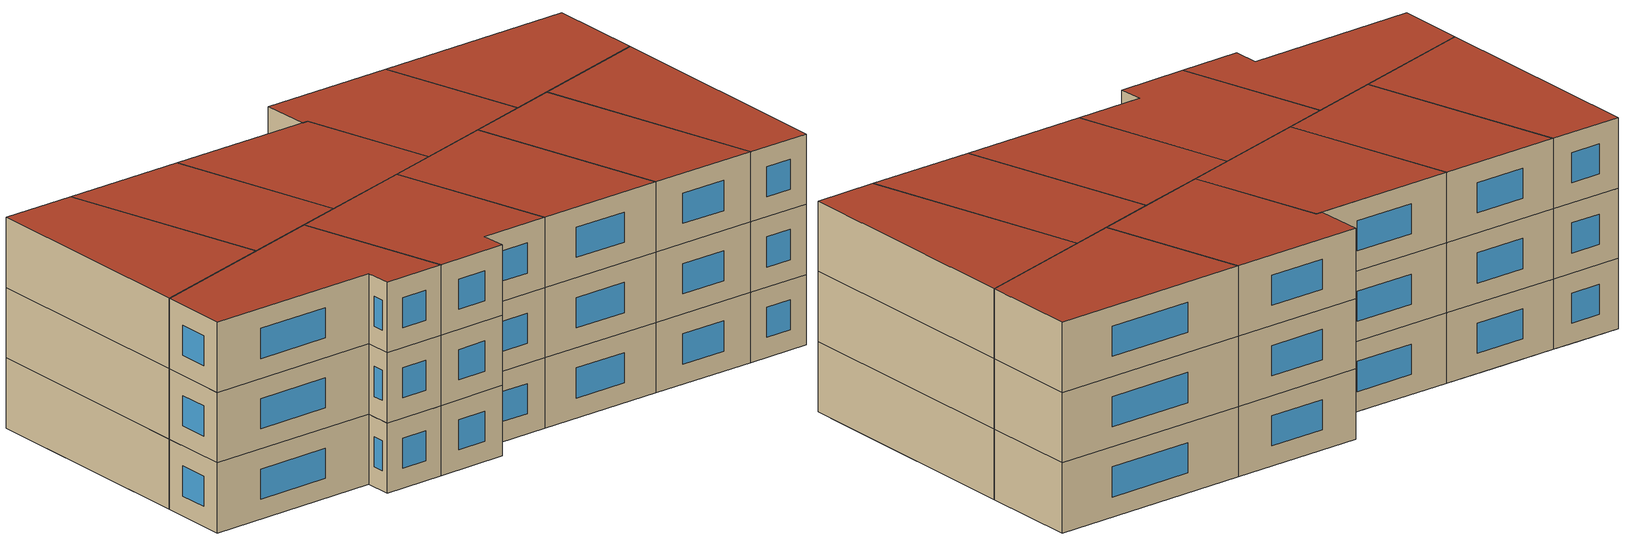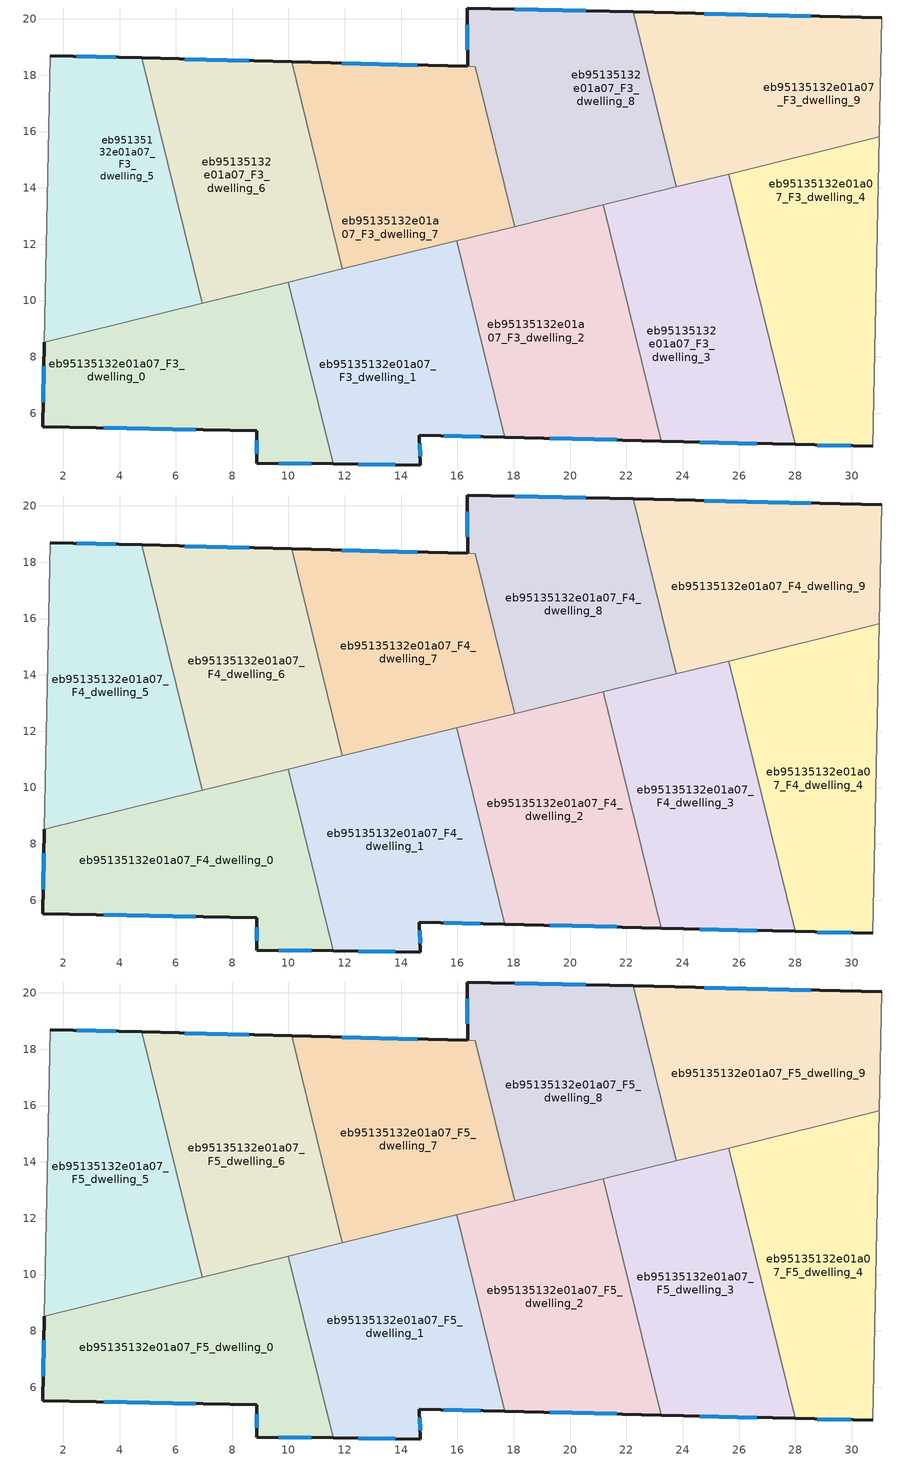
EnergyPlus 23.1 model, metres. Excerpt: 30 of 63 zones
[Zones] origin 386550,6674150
eb95135132e01a07_F3_dwelling_0
 floor to eb95135132e01a07_F2_dwelling_5 (EU_floor_Construction): 5.64,9.58 7.02,7.06 4.12,5.47 1.27,5.52 1.33,8.52 z9
 floor to eb95135132e01a07_F2_dwelling_0 (EU_floor_Construction): 10.42,8.93 11.59,4.2 8.88,4.23 8.87,5.37 4.12,5.47 z9
 floor to eb95135132e01a07_F2_dwelling_6 (EU_floor_Construction): 8.55,10.29 9.56,8.46 7.02,7.06 5.64,9.58 z9
 floor to eb95135132e01a07_F2_dwelling_7 (EU_floor_Construction): 10,10.65 10.42,8.93 9.56,8.46 8.55,10.29 z9
 wall outside (EU_wall_Construction): 1.33,8.52 1.27,5.52 8.87,5.37 8.88,4.23 11.59,4.2 z9:12
 wall to eb95135132e01a07_F3_dwelling_1 (EU_wall_Construction): 11.59,4.2 10,10.65 z9:12
 wall to eb95135132e01a07_F3_dwelling_5 (EU_wall_Construction): 6.94,9.9 1.33,8.52 z9:12
 wall to eb95135132e01a07_F3_dwelling_6 (EU_wall_Construction): 10,10.65 6.94,9.9 z9:12
 window (EU_Window_Construction): 1.32,7.66 1.29,6.38 / 9.65,4.22 10.81,4.2 / 8.87,5.04 8.88,4.55 / 3.44,5.48 6.7,5.41 z9.86:11.14
eb95135132e01a07_F3_dwelling_1
 floor to eb95135132e01a07_F2_dwelling_0 (EU_floor_Construction): 13.9,10.84 17.02,5.16 14.65,5.22 14.68,4.16 11.59,4.2 10.42,8.93 z9
 floor to eb95135132e01a07_F2_dwelling_1 (EU_floor_Construction): 16,12 17.68,5.15 17.02,5.16 13.9,10.84 z9
 floor to eb95135132e01a07_F2_dwelling_7 (EU_floor_Construction): 11.89,11.11 12.47,10.06 10.42,8.93 10,10.65 z9
 floor to eb95135132e01a07_F2_dwelling_8 (EU_floor_Construction): 15.97,12.12 16,12 12.47,10.06 11.89,11.11 z9
 wall outside (EU_wall_Construction): 11.59,4.2 14.68,4.16 14.65,5.22 17.68,5.15 z9:12
 wall to eb95135132e01a07_F3_dwelling_2 (EU_wall_Construction): 17.68,5.15 15.97,12.12 z9:12
 wall to eb95135132e01a07_F3_dwelling_7 (EU_wall_Construction): 15.97,12.12 11.92,11.12 z9:12
 wall to eb95135132e01a07_F3_dwelling_6 (EU_wall_Construction): 11.92,11.12 10,10.65 z9:12
 window (EU_Window_Construction): 15.52,5.2 16.82,5.17 / 14.67,4.46 14.66,4.92 / 12.47,4.18 13.8,4.17 z9.86:11.14
eb95135132e01a07_F3_dwelling_2
 floor to eb95135132e01a07_F2_dwelling_1 (EU_floor_Construction): 18.84,12.82 23.14,5.01 17.68,5.15 16,12 16.41,12.23 z9
 floor to eb95135132e01a07_F2_dwelling_9 (EU_floor_Construction): 16.41,12.23 16.14,12.08 16.1,12.15 z9
 floor to eb95135132e01a07_F2_dwelling_2 (EU_floor_Construction): 21.18,13.4 23.24,5.01 23.14,5.01 18.84,12.82 z9
 floor to eb95135132e01a07_F2_dwelling_8 (EU_floor_Construction): 16.1,12.15 16.14,12.08 16,12 15.97,12.12 z9
 wall outside (EU_wall_Construction): 17.68,5.15 23.24,5.01 z9:12
 wall to eb95135132e01a07_F3_dwelling_3 (EU_wall_Construction): 23.24,5.01 21.18,13.4 z9:12
 wall to eb95135132e01a07_F3_dwelling_8 (EU_wall_Construction): 21.18,13.4 18.03,12.62 z9:12
 wall to eb95135132e01a07_F3_dwelling_7 (EU_wall_Construction): 18.03,12.62 15.97,12.12 z9:12
 window (EU_Window_Construction): 19.27,5.11 21.65,5.05 z9.86:11.14
eb95135132e01a07_F3_dwelling_3
 floor adiabatic (EU_floor_Construction): 22.82,13.8 27.72,4.89 23.24,5.01 21.18,13.4 z9
 floor to eb95135132e01a07_F2_dwelling_3 (EU_floor_Construction): 25.63,14.49 27.99,4.89 27.72,4.89 22.82,13.8 z9
 wall outside (EU_wall_Construction): 23.24,5.01 27.99,4.89 z9:12
 wall to eb95135132e01a07_F3_dwelling_4 (EU_wall_Construction): 27.99,4.89 25.63,14.49 z9:12
 wall to eb95135132e01a07_F3_dwelling_9 (EU_wall_Construction): 25.63,14.49 23.77,14.04 z9:12
 wall to eb95135132e01a07_F3_dwelling_8 (EU_wall_Construction): 23.77,14.04 21.18,13.4 z9:12
 window (EU_Window_Construction): 24.6,4.97 26.63,4.92 z9.86:11.14
eb95135132e01a07_F3_dwelling_4
 floor to eb95135132e01a07_F2_dwelling_3 (EU_floor_Construction): 26.19,14.63 30.78,6.29 30.75,4.82 27.99,4.89 25.63,14.49 z9
 floor to eb95135132e01a07_F2_dwelling_4 (EU_floor_Construction): 30.98,15.81 30.78,6.29 26.19,14.63 z9
 wall outside (EU_wall_Construction): 27.99,4.89 30.75,4.82 z9:12
 wall adiabatic (EU_wall_Construction): 30.75,4.82 30.98,15.81 z9:12
 wall to eb95135132e01a07_F3_dwelling_9 (EU_wall_Construction): 30.98,15.81 25.63,14.49 z9:12
 window (EU_Window_Construction): 28.78,4.87 29.96,4.84 z9.86:11.14
eb95135132e01a07_F3_dwelling_5
 floor to eb95135132e01a07_F2_dwelling_6 (EU_floor_Construction): 3.96,18.64 5.46,15.92 6.94,9.9 5.64,9.58 1.51,17.08 1.54,18.7 z9
 floor to eb95135132e01a07_F2_dwelling_5 (EU_floor_Construction): 1.51,17.08 5.64,9.58 1.33,8.52 z9
 floor to eb95135132e01a07_F2_dwelling_7 (EU_floor_Construction): 4.79,18.62 5.46,15.92 3.96,18.64 z9
 wall outside (EU_wall_Construction): 4.79,18.62 1.54,18.7 z9:12
 wall to eb95135132e01a07_F3_dwelling_6 (EU_wall_Construction): 6.94,9.9 4.79,18.62 z9:12
 wall adiabatic (EU_wall_Construction): 1.54,18.7 1.33,8.52 z9:12
 window (EU_Window_Construction): 3.86,18.64 2.47,18.68 z9.86:11.14
eb95135132e01a07_F3_dwelling_6
 floor to eb95135132e01a07_F2_dwelling_7 (EU_floor_Construction): 7.81,18.54 11.89,11.11 8.55,10.29 5.46,15.92 4.79,18.62 z9
 floor to eb95135132e01a07_F2_dwelling_6 (EU_floor_Construction): 5.46,15.92 8.55,10.29 6.94,9.9 z9
 floor to eb95135132e01a07_F2_dwelling_8 (EU_floor_Construction): 10.11,18.48 11.92,11.12 11.89,11.11 7.81,18.54 z9
 wall outside (EU_wall_Construction): 10.11,18.48 4.79,18.62 z9:12
 wall to eb95135132e01a07_F3_dwelling_7 (EU_wall_Construction): 11.92,11.12 10.11,18.48 z9:12
 window (EU_Window_Construction): 8.59,18.52 6.31,18.58 z9.86:11.14
eb95135132e01a07_F3_dwelling_7
 floor to eb95135132e01a07_F2_dwelling_8 (EU_floor_Construction): 12.65,18.41 16.1,12.15 11.92,11.12 10.11,18.48 z9
 floor to eb95135132e01a07_F2_dwelling_9 (EU_floor_Construction): 16.63,18.31 17.92,13.06 16.41,12.23 16.1,12.15 12.65,18.41 z9
 floor adiabatic (EU_floor_Construction): 17.92,13.06 18.03,12.62 16.1,12.15 16.41,12.23 z9
 wall outside (EU_wall_Construction): 16.35,18.32 10.11,18.48 z9:12
 wall to eb95135132e01a07_F3_dwelling_8 (EU_wall_Construction): 16.63,18.31 16.36,18.32 / 18.03,12.62 16.63,18.3 z9:12
 window (EU_Window_Construction): 14.57,18.36 11.89,18.43 z9.86:11.14
eb95135132e01a07_F3_dwelling_8
 floor to eb95135132e01a07_F2_dwelling_9 (EU_floor_Construction): 17.88,20.35 20.97,14.73 17.92,13.06 16.63,18.31 16.36,18.32 16.35,20.39 z9
 floor to eb95135132e01a07_F2_dwelling_1 (EU_floor_Construction): 18.53,13.39 18.84,12.82 18.03,12.62 17.92,13.06 z9
 floor to eb95135132e01a07_F2_dwelling_10 (EU_floor_Construction): 22.24,20.25 23.29,16.01 20.97,14.73 17.88,20.35 z9
 floor to eb95135132e01a07_F2_dwelling_2 (EU_floor_Construction): 22,15.3 22.82,13.8 18.84,12.82 18.53,13.39 z9
 floor to eb95135132e01a07_F2_dwelling_3 (EU_floor_Construction): 23.29,16.01 23.77,14.04 22.82,13.8 22,15.3 z9
 wall outside (EU_wall_Construction): 22.24,20.25 16.35,20.39 16.36,18.32 z9:12
 wall to eb95135132e01a07_F3_dwelling_9 (EU_wall_Construction): 23.77,14.04 22.24,20.25 z9:12
 window (EU_Window_Construction): 16.35,19.8 16.36,18.91 / 20.56,20.29 18.03,20.35 z9.86:11.14
eb95135132e01a07_F3_dwelling_9
 floor to eb95135132e01a07_F2_dwelling_10 (EU_floor_Construction): 30.64,20.05 23.29,16.01 22.24,20.25 z9
 floor adiabatic (EU_floor_Construction): 24.94,16.92 26.19,14.63 23.77,14.04 23.29,16.01 z9
 floor to eb95135132e01a07_F2_dwelling_4 (EU_floor_Construction): 31.07,20.04 30.98,15.81 26.19,14.63 24.94,16.92 30.64,20.05 z9
 wall outside (EU_wall_Construction): 31.07,20.04 22.24,20.25 z9:12
 wall adiabatic (EU_wall_Construction): 30.98,15.81 31.07,20.04 z9:12
 window (EU_Window_Construction): 28.55,20.1 24.77,20.19 z9.86:11.14
eb95135132e01a07_F4_dwelling_0
 floor to eb95135132e01a07_F3_dwelling_0 (EU_floor_Construction): 10,10.65 11.59,4.2 8.88,4.23 8.87,5.37 1.27,5.52 1.33,8.52 z12
 wall outside (EU_wall_Construction): 1.33,8.52 1.27,5.52 8.87,5.37 8.88,4.23 11.59,4.2 z12:15
 wall to eb95135132e01a07_F4_dwelling_1 (EU_wall_Construction): 11.59,4.2 10,10.65 z12:15
 wall to eb95135132e01a07_F4_dwelling_5 (EU_wall_Construction): 6.94,9.9 1.33,8.52 z12:15
 wall to eb95135132e01a07_F4_dwelling_6 (EU_wall_Construction): 10,10.65 6.94,9.9 z12:15
 window (EU_Window_Construction): 1.32,7.66 1.29,6.38 / 9.65,4.22 10.81,4.2 / 8.87,5.04 8.88,4.55 / 3.44,5.48 6.7,5.41 z12.86:14.14
eb95135132e01a07_F4_dwelling_1
 floor to eb95135132e01a07_F3_dwelling_1 (EU_floor_Construction): 15.97,12.12 17.68,5.15 14.65,5.22 14.68,4.16 11.59,4.2 10,10.65 z12
 wall outside (EU_wall_Construction): 11.59,4.2 14.68,4.16 14.65,5.22 17.68,5.15 z12:15
 wall to eb95135132e01a07_F4_dwelling_2 (EU_wall_Construction): 17.68,5.15 15.97,12.12 z12:15
 wall to eb95135132e01a07_F4_dwelling_7 (EU_wall_Construction): 15.97,12.12 11.92,11.12 z12:15
 wall to eb95135132e01a07_F4_dwelling_6 (EU_wall_Construction): 11.92,11.12 10,10.65 z12:15
 window (EU_Window_Construction): 15.52,5.2 16.82,5.17 / 14.67,4.46 14.66,4.92 / 12.47,4.18 13.8,4.17 z12.86:14.14
eb95135132e01a07_F4_dwelling_2
 floor to eb95135132e01a07_F3_dwelling_2 (EU_floor_Construction): 21.18,13.4 23.24,5.01 17.68,5.15 15.97,12.12 z12
 wall outside (EU_wall_Construction): 17.68,5.15 23.24,5.01 z12:15
 wall to eb95135132e01a07_F4_dwelling_3 (EU_wall_Construction): 23.24,5.01 21.18,13.4 z12:15
 wall to eb95135132e01a07_F4_dwelling_8 (EU_wall_Construction): 21.18,13.4 18.03,12.62 z12:15
 wall to eb95135132e01a07_F4_dwelling_7 (EU_wall_Construction): 18.03,12.62 15.97,12.12 z12:15
 window (EU_Window_Construction): 19.27,5.11 21.65,5.05 z12.86:14.14
eb95135132e01a07_F4_dwelling_3
 floor to eb95135132e01a07_F3_dwelling_3 (EU_floor_Construction): 25.63,14.49 27.99,4.89 23.24,5.01 21.18,13.4 z12
 wall outside (EU_wall_Construction): 23.24,5.01 27.99,4.89 z12:15
 wall to eb95135132e01a07_F4_dwelling_4 (EU_wall_Construction): 27.99,4.89 25.63,14.49 z12:15
 wall to eb95135132e01a07_F4_dwelling_9 (EU_wall_Construction): 25.63,14.49 23.77,14.04 z12:15
 wall to eb95135132e01a07_F4_dwelling_8 (EU_wall_Construction): 23.77,14.04 21.18,13.4 z12:15
 window (EU_Window_Construction): 24.6,4.97 26.63,4.92 z12.86:14.14
eb95135132e01a07_F4_dwelling_4
 floor to eb95135132e01a07_F3_dwelling_4 (EU_floor_Construction): 30.98,15.81 30.75,4.82 27.99,4.89 25.63,14.49 z12
 wall outside (EU_wall_Construction): 27.99,4.89 30.75,4.82 z12:15
 wall adiabatic (EU_wall_Construction): 30.75,4.82 30.98,15.81 z12:15
 wall to eb95135132e01a07_F4_dwelling_9 (EU_wall_Construction): 30.98,15.81 25.63,14.49 z12:15
 window (EU_Window_Construction): 28.78,4.87 29.96,4.84 z12.86:14.14
eb95135132e01a07_F4_dwelling_5
 floor to eb95135132e01a07_F3_dwelling_5 (EU_floor_Construction): 4.79,18.62 6.94,9.9 1.33,8.52 1.54,18.7 z12
 wall outside (EU_wall_Construction): 4.79,18.62 1.54,18.7 z12:15
 wall to eb95135132e01a07_F4_dwelling_6 (EU_wall_Construction): 6.94,9.9 4.79,18.62 z12:15
 wall adiabatic (EU_wall_Construction): 1.54,18.7 1.33,8.52 z12:15
 window (EU_Window_Construction): 3.86,18.64 2.47,18.68 z12.86:14.14
eb95135132e01a07_F4_dwelling_6
 floor to eb95135132e01a07_F3_dwelling_6 (EU_floor_Construction): 10.11,18.48 11.92,11.12 6.94,9.9 4.79,18.62 z12
 wall outside (EU_wall_Construction): 10.11,18.48 4.79,18.62 z12:15
 wall to eb95135132e01a07_F4_dwelling_7 (EU_wall_Construction): 11.92,11.12 10.11,18.48 z12:15
 window (EU_Window_Construction): 8.59,18.52 6.31,18.58 z12.86:14.14
eb95135132e01a07_F4_dwelling_7
 floor to eb95135132e01a07_F3_dwelling_7 (EU_floor_Construction): 16.63,18.31 18.03,12.62 11.92,11.12 10.11,18.48 z12
 wall outside (EU_wall_Construction): 16.35,18.32 10.11,18.48 z12:15
 wall to eb95135132e01a07_F4_dwelling_8 (EU_wall_Construction): 16.63,18.31 16.36,18.32 / 18.03,12.62 16.63,18.3 z12:15
 window (EU_Window_Construction): 14.57,18.36 11.89,18.43 z12.86:14.14
eb95135132e01a07_F4_dwelling_8
 floor to eb95135132e01a07_F3_dwelling_8 (EU_floor_Construction): 22.24,20.25 23.77,14.04 18.03,12.62 16.63,18.31 16.36,18.32 16.35,20.39 z12
 wall outside (EU_wall_Construction): 22.24,20.25 16.35,20.39 16.36,18.32 z12:15
 wall to eb95135132e01a07_F4_dwelling_9 (EU_wall_Construction): 23.77,14.04 22.24,20.25 z12:15
 window (EU_Window_Construction): 16.35,19.8 16.36,18.91 / 20.56,20.29 18.03,20.35 z12.86:14.14
eb95135132e01a07_F4_dwelling_9
 floor to eb95135132e01a07_F3_dwelling_9 (EU_floor_Construction): 31.07,20.04 30.98,15.81 23.77,14.04 22.24,20.25 z12
 wall outside (EU_wall_Construction): 31.07,20.04 22.24,20.25 z12:15
 wall adiabatic (EU_wall_Construction): 30.98,15.81 31.07,20.04 z12:15
 window (EU_Window_Construction): 28.55,20.1 24.77,20.19 z12.86:14.14
eb95135132e01a07_F5_dwelling_0
 floor to eb95135132e01a07_F4_dwelling_0 (EU_floor_Construction): 10,10.65 11.59,4.2 8.88,4.23 8.87,5.37 1.27,5.52 1.33,8.52 z15
 wall outside (EU_wall_Construction): 1.33,8.52 1.27,5.52 8.87,5.37 8.88,4.23 11.59,4.2 z15:18
 wall to eb95135132e01a07_F5_dwelling_1 (EU_wall_Construction): 11.59,4.2 10,10.65 z15:18
 wall to eb95135132e01a07_F5_dwelling_5 (EU_wall_Construction): 6.94,9.9 1.33,8.52 z15:18
 wall to eb95135132e01a07_F5_dwelling_6 (EU_wall_Construction): 10,10.65 6.94,9.9 z15:18
 window (EU_Window_Construction): 1.32,7.66 1.29,6.38 / 9.65,4.22 10.81,4.2 / 8.87,5.04 8.88,4.55 / 3.44,5.48 6.7,5.41 z15.86:17.14
 roof outside (EU_roof_Construction): 11.59,4.2 10,10.65 1.33,8.52 1.27,5.52 8.87,5.37 8.88,4.23 z18
eb95135132e01a07_F5_dwelling_1
 floor to eb95135132e01a07_F4_dwelling_1 (EU_floor_Construction): 15.97,12.12 17.68,5.15 14.65,5.22 14.68,4.16 11.59,4.2 10,10.65 z15
 wall outside (EU_wall_Construction): 11.59,4.2 14.68,4.16 14.65,5.22 17.68,5.15 z15:18
 wall to eb95135132e01a07_F5_dwelling_2 (EU_wall_Construction): 17.68,5.15 15.97,12.12 z15:18
 wall to eb95135132e01a07_F5_dwelling_7 (EU_wall_Construction): 15.97,12.12 11.92,11.12 z15:18
 wall to eb95135132e01a07_F5_dwelling_6 (EU_wall_Construction): 11.92,11.12 10,10.65 z15:18
 window (EU_Window_Construction): 15.52,5.2 16.82,5.17 / 14.67,4.46 14.66,4.92 / 12.47,4.18 13.8,4.17 z15.86:17.14
 roof outside (EU_roof_Construction): 17.68,5.15 15.97,12.12 10,10.65 11.59,4.2 14.68,4.16 14.65,5.22 z18
eb95135132e01a07_F5_dwelling_2
 floor to eb95135132e01a07_F4_dwelling_2 (EU_floor_Construction): 21.18,13.4 23.24,5.01 17.68,5.15 15.97,12.12 z15
 wall outside (EU_wall_Construction): 17.68,5.15 23.24,5.01 z15:18
 wall to eb95135132e01a07_F5_dwelling_3 (EU_wall_Construction): 23.24,5.01 21.18,13.4 z15:18
 wall to eb95135132e01a07_F5_dwelling_8 (EU_wall_Construction): 21.18,13.4 18.03,12.62 z15:18
 wall to eb95135132e01a07_F5_dwelling_7 (EU_wall_Construction): 18.03,12.62 15.97,12.12 z15:18
 window (EU_Window_Construction): 19.27,5.11 21.65,5.05 z15.86:17.14
 roof outside (EU_roof_Construction): 23.24,5.01 21.18,13.4 15.97,12.12 17.68,5.15 z18
eb95135132e01a07_F5_dwelling_3
 floor to eb95135132e01a07_F4_dwelling_3 (EU_floor_Construction): 25.63,14.49 27.99,4.89 23.24,5.01 21.18,13.4 z15
 wall outside (EU_wall_Construction): 23.24,5.01 27.99,4.89 z15:18
 wall to eb95135132e01a07_F5_dwelling_4 (EU_wall_Construction): 27.99,4.89 25.63,14.49 z15:18
 wall to eb95135132e01a07_F5_dwelling_9 (EU_wall_Construction): 25.63,14.49 23.77,14.04 z15:18
 wall to eb95135132e01a07_F5_dwelling_8 (EU_wall_Construction): 23.77,14.04 21.18,13.4 z15:18
 window (EU_Window_Construction): 24.6,4.97 26.63,4.92 z15.86:17.14
 roof outside (EU_roof_Construction): 27.99,4.89 25.63,14.49 21.18,13.4 23.24,5.01 z18
eb95135132e01a07_F5_dwelling_4
 floor to eb95135132e01a07_F4_dwelling_4 (EU_floor_Construction): 30.98,15.81 30.75,4.82 27.99,4.89 25.63,14.49 z15
 wall outside (EU_wall_Construction): 27.99,4.89 30.75,4.82 z15:18
 wall adiabatic (EU_wall_Construction): 30.75,4.82 30.98,15.81 z15:18
 wall to eb95135132e01a07_F5_dwelling_9 (EU_wall_Construction): 30.98,15.81 25.63,14.49 z15:18
 window (EU_Window_Construction): 28.78,4.87 29.96,4.84 z15.86:17.14
 roof outside (EU_roof_Construction): 30.75,4.82 30.98,15.81 25.63,14.49 27.99,4.89 z18
eb95135132e01a07_F5_dwelling_5
 floor to eb95135132e01a07_F4_dwelling_5 (EU_floor_Construction): 4.79,18.62 6.94,9.9 1.33,8.52 1.54,18.7 z15
 wall outside (EU_wall_Construction): 4.79,18.62 1.54,18.7 z15:18
 wall to eb95135132e01a07_F5_dwelling_6 (EU_wall_Construction): 6.94,9.9 4.79,18.62 z15:18
 wall adiabatic (EU_wall_Construction): 1.54,18.7 1.33,8.52 z15:18
 window (EU_Window_Construction): 3.86,18.64 2.47,18.68 z15.86:17.14
 roof outside (EU_roof_Construction): 6.94,9.9 4.79,18.62 1.54,18.7 1.33,8.52 z18
eb95135132e01a07_F5_dwelling_6
 floor to eb95135132e01a07_F4_dwelling_6 (EU_floor_Construction): 10.11,18.48 11.92,11.12 6.94,9.9 4.79,18.62 z15
 wall outside (EU_wall_Construction): 10.11,18.48 4.79,18.62 z15:18
 wall to eb95135132e01a07_F5_dwelling_7 (EU_wall_Construction): 11.92,11.12 10.11,18.48 z15:18
 window (EU_Window_Construction): 8.59,18.52 6.31,18.58 z15.86:17.14
 roof outside (EU_roof_Construction): 11.92,11.12 10.11,18.48 4.79,18.62 6.94,9.9 z18
eb95135132e01a07_F5_dwelling_7
 floor to eb95135132e01a07_F4_dwelling_7 (EU_floor_Construction): 16.63,18.31 18.03,12.62 11.92,11.12 10.11,18.48 z15
 wall outside (EU_wall_Construction): 16.35,18.32 10.11,18.48 z15:18
 wall to eb95135132e01a07_F5_dwelling_8 (EU_wall_Construction): 16.63,18.31 16.36,18.32 / 18.03,12.62 16.63,18.3 z15:18
 window (EU_Window_Construction): 14.57,18.36 11.89,18.43 z15.86:17.14
 roof outside (EU_roof_Construction): 18.03,12.62 16.63,18.31 10.11,18.48 11.92,11.12 z18
eb95135132e01a07_F5_dwelling_8
 floor to eb95135132e01a07_F4_dwelling_8 (EU_floor_Construction): 22.24,20.25 23.77,14.04 18.03,12.62 16.63,18.31 16.36,18.32 16.35,20.39 z15
 wall outside (EU_wall_Construction): 22.24,20.25 16.35,20.39 16.36,18.32 z15:18
 wall to eb95135132e01a07_F5_dwelling_9 (EU_wall_Construction): 23.77,14.04 22.24,20.25 z15:18
 window (EU_Window_Construction): 16.35,19.8 16.36,18.91 / 20.56,20.29 18.03,20.35 z15.86:17.14
 roof outside (EU_roof_Construction): 23.77,14.04 22.24,20.25 16.35,20.39 16.36,18.32 16.63,18.31 18.03,12.62 z18
eb95135132e01a07_F5_dwelling_9
 floor to eb95135132e01a07_F4_dwelling_9 (EU_floor_Construction): 31.07,20.04 30.98,15.81 23.77,14.04 22.24,20.25 z15
 wall outside (EU_wall_Construction): 31.07,20.04 22.24,20.25 z15:18
 wall adiabatic (EU_wall_Construction): 30.98,15.81 31.07,20.04 z15:18
 window (EU_Window_Construction): 28.55,20.1 24.77,20.19 z15.86:17.14
 roof outside (EU_roof_Construction): 30.98,15.81 31.07,20.04 22.24,20.25 23.77,14.04 z18
[Building]
EU S2 Campaign: North Axis=0; Terrain=City; Solar Distribution=FullExterior
[Site:Location]
Helsinki-Vantaa.AP: Latitude=60.317; Longitude=24.963; Time Zone=2; Elevation=54.6
[SizingPeriod:WeatherFileDays]
AnnualSizingPeriod: Begin Month=1; Begin Day of Month=1; End Month=12; End Day of Month=31; Day of Week for Start Day=Monday; Use Weather File Daylight Saving Period=No; Use Weather File Rain and Snow Indicators=No
[MATERIAL]
EU_InternalMass_Material: Roughness=MediumRough; Thickness=0.1; Conductivity=1; Density=1800; Specific Heat=900; Thermal Absorptance=0.9; Solar Absorptance=0.7; Visible Absorptance=0.7
[MATERIAL:NOMASS] Roughness=MediumRough; Thermal Absorptance=0.9; Solar Absorptance=0.7; Visible Absorptance=0.7
Name | Thermal Resistance
EU_wall_NoMass | 1.10183
EU_roof_NoMass; EU_floor_NoMass | 1.70606
[WINDOWMATERIAL:SIMPLEGLAZINGSYSTEM]
EU_Window_SimpleGlazing: UFactor=3.11035; Solar Heat Gain Coefficient=0.8; Visible Transmittance=0.8
[CONSTRUCTION]
EU_wall_Construction: EU_wall_NoMass
EU_roof_Construction: EU_roof_NoMass
EU_floor_Construction: EU_floor_NoMass
EU_Window_Construction: EU_Window_SimpleGlazing
EU_InternalMass_Construction: EU_InternalMass_Material
[ZONE] Type=1; Multiplier=1; Ceiling Height=autocalculate; Floor Area=autocalculate; Part of Total Floor Area=Yes
Name | Volume
eb95135132e01a07_F3_dwelling_0; eb95135132e01a07_F4_dwelling_0; eb95135132e01a07_F5_dwelling_0; eb95135132e01a07_F3_dwelling_6; eb95135132e01a07_F4_dwelling_6; eb95135132e01a07_F5_dwelling_6 | 127.332
eb95135132e01a07_F3_dwelling_1; eb95135132e01a07_F4_dwelling_1; eb95135132e01a07_F5_dwelling_1 | 127.355
eb95135132e01a07_F3_dwelling_2; eb95135132e01a07_F4_dwelling_2; eb95135132e01a07_F5_dwelling_2 | 127.307
eb95135132e01a07_F3_dwelling_3; eb95135132e01a07_F4_dwelling_3; eb95135132e01a07_F5_dwelling_3 | 127.336
eb95135132e01a07_F3_dwelling_4; eb95135132e01a07_F4_dwelling_4; eb95135132e01a07_F5_dwelling_4 | 127.367
eb95135132e01a07_F3_dwelling_5; eb95135132e01a07_F4_dwelling_5; eb95135132e01a07_F5_dwelling_5 | 127.339
eb95135132e01a07_F3_dwelling_7; eb95135132e01a07_F4_dwelling_7; eb95135132e01a07_F5_dwelling_7 | 126.875
eb95135132e01a07_F3_dwelling_8; eb95135132e01a07_F4_dwelling_8; eb95135132e01a07_F5_dwelling_8 | 127.813
eb95135132e01a07_F3_dwelling_9; eb95135132e01a07_F4_dwelling_9; eb95135132e01a07_F5_dwelling_9 | 127.315
[INTERNALMASS] Construction=EU_InternalMass_Construction
Name | Zone or ZoneList | Surface Area
eb95135132e01a07_F3_dwelling_0_EU_InternalMass | eb95135132e01a07_F3_dwelling_0 | 42.4442
eb95135132e01a07_F3_dwelling_1_EU_InternalMass | eb95135132e01a07_F3_dwelling_1 | 42.4517
eb95135132e01a07_F3_dwelling_2_EU_InternalMass | eb95135132e01a07_F3_dwelling_2 | 42.4353
eb95135132e01a07_F3_dwelling_3_EU_InternalMass | eb95135132e01a07_F3_dwelling_3 | 42.4469
eb95135132e01a07_F3_dwelling_4_EU_InternalMass | eb95135132e01a07_F3_dwelling_4 | 42.4552
eb95135132e01a07_F3_dwelling_5_EU_InternalMass | eb95135132e01a07_F3_dwelling_5 | 42.4463
eb95135132e01a07_F3_dwelling_6_EU_InternalMass | eb95135132e01a07_F3_dwelling_6 | 42.4444
eb95135132e01a07_F3_dwelling_7_EU_InternalMass | eb95135132e01a07_F3_dwelling_7 | 42.2906
eb95135132e01a07_F3_dwelling_8_EU_InternalMass | eb95135132e01a07_F3_dwelling_8 | 42.6044
eb95135132e01a07_F3_dwelling_9_EU_InternalMass | eb95135132e01a07_F3_dwelling_9 | 42.4383
eb95135132e01a07_F4_dwelling_0_EU_InternalMass | eb95135132e01a07_F4_dwelling_0 | 42.4442
eb95135132e01a07_F4_dwelling_1_EU_InternalMass | eb95135132e01a07_F4_dwelling_1 | 42.4517
eb95135132e01a07_F4_dwelling_2_EU_InternalMass | eb95135132e01a07_F4_dwelling_2 | 42.4353
eb95135132e01a07_F4_dwelling_3_EU_InternalMass | eb95135132e01a07_F4_dwelling_3 | 42.4469
eb95135132e01a07_F4_dwelling_4_EU_InternalMass | eb95135132e01a07_F4_dwelling_4 | 42.4552
eb95135132e01a07_F4_dwelling_5_EU_InternalMass | eb95135132e01a07_F4_dwelling_5 | 42.4463
eb95135132e01a07_F4_dwelling_6_EU_InternalMass | eb95135132e01a07_F4_dwelling_6 | 42.4444
eb95135132e01a07_F4_dwelling_7_EU_InternalMass | eb95135132e01a07_F4_dwelling_7 | 42.2906
eb95135132e01a07_F4_dwelling_8_EU_InternalMass | eb95135132e01a07_F4_dwelling_8 | 42.6044
eb95135132e01a07_F4_dwelling_9_EU_InternalMass | eb95135132e01a07_F4_dwelling_9 | 42.4383
eb95135132e01a07_F5_dwelling_0_EU_InternalMass | eb95135132e01a07_F5_dwelling_0 | 42.4442
eb95135132e01a07_F5_dwelling_1_EU_InternalMass | eb95135132e01a07_F5_dwelling_1 | 42.4517
eb95135132e01a07_F5_dwelling_2_EU_InternalMass | eb95135132e01a07_F5_dwelling_2 | 42.4353
eb95135132e01a07_F5_dwelling_3_EU_InternalMass | eb95135132e01a07_F5_dwelling_3 | 42.4469
eb95135132e01a07_F5_dwelling_4_EU_InternalMass | eb95135132e01a07_F5_dwelling_4 | 42.4552
eb95135132e01a07_F5_dwelling_5_EU_InternalMass | eb95135132e01a07_F5_dwelling_5 | 42.4463
eb95135132e01a07_F5_dwelling_6_EU_InternalMass | eb95135132e01a07_F5_dwelling_6 | 42.4444
eb95135132e01a07_F5_dwelling_7_EU_InternalMass | eb95135132e01a07_F5_dwelling_7 | 42.2906
eb95135132e01a07_F5_dwelling_8_EU_InternalMass | eb95135132e01a07_F5_dwelling_8 | 42.6044
eb95135132e01a07_F5_dwelling_9_EU_InternalMass | eb95135132e01a07_F5_dwelling_9 | 42.4383
[OTHEREQUIPMENT] Fuel Type=Electricity; Design Level Calculation Method=Watts/Area; Power per Zone Floor Area=1; Fraction Latent=0; Fraction Radiant=0; Fraction Lost=0; Carbon Dioxide Generation Rate=0; EndUse Subcategory=EU_Step8_InternalGains
Name | Zone or ZoneList or Space or SpaceList | Schedule
EU_Step8_InternalGain_eb95135132e01a07_F3_dwelling_0_f000 | eb95135132e01a07_F3_dwelling_0 | EU_Step8_GainSchedule_eb95135132e01a07_F3_dwelling_0_f000
EU_Step8_InternalGain_eb95135132e01a07_F3_dwelling_1_f000 | eb95135132e01a07_F3_dwelling_1 | EU_Step8_GainSchedule_eb95135132e01a07_F3_dwelling_1_f000
EU_Step8_InternalGain_eb95135132e01a07_F3_dwelling_2_f000 | eb95135132e01a07_F3_dwelling_2 | EU_Step8_GainSchedule_eb95135132e01a07_F3_dwelling_2_f000
EU_Step8_InternalGain_eb95135132e01a07_F3_dwelling_3_f000 | eb95135132e01a07_F3_dwelling_3 | EU_Step8_GainSchedule_eb95135132e01a07_F3_dwelling_3_f000
EU_Step8_InternalGain_eb95135132e01a07_F3_dwelling_4_f000 | eb95135132e01a07_F3_dwelling_4 | EU_Step8_GainSchedule_eb95135132e01a07_F3_dwelling_4_f000
EU_Step8_InternalGain_eb95135132e01a07_F3_dwelling_5_f000 | eb95135132e01a07_F3_dwelling_5 | EU_Step8_GainSchedule_eb95135132e01a07_F3_dwelling_5_f000
EU_Step8_InternalGain_eb95135132e01a07_F3_dwelling_6_f000 | eb95135132e01a07_F3_dwelling_6 | EU_Step8_GainSchedule_eb95135132e01a07_F3_dwelling_6_f000
EU_Step8_InternalGain_eb95135132e01a07_F3_dwelling_7_f000 | eb95135132e01a07_F3_dwelling_7 | EU_Step8_GainSchedule_eb95135132e01a07_F3_dwelling_7_f000
EU_Step8_InternalGain_eb95135132e01a07_F3_dwelling_8_f000 | eb95135132e01a07_F3_dwelling_8 | EU_Step8_GainSchedule_eb95135132e01a07_F3_dwelling_8_f000
EU_Step8_InternalGain_eb95135132e01a07_F3_dwelling_9_f000 | eb95135132e01a07_F3_dwelling_9 | EU_Step8_GainSchedule_eb95135132e01a07_F3_dwelling_9_f000
EU_Step8_InternalGain_eb95135132e01a07_F4_dwelling_0_f000 | eb95135132e01a07_F4_dwelling_0 | EU_Step8_GainSchedule_eb95135132e01a07_F4_dwelling_0_f000
EU_Step8_InternalGain_eb95135132e01a07_F4_dwelling_1_f000 | eb95135132e01a07_F4_dwelling_1 | EU_Step8_GainSchedule_eb95135132e01a07_F4_dwelling_1_f000
EU_Step8_InternalGain_eb95135132e01a07_F4_dwelling_2_f000 | eb95135132e01a07_F4_dwelling_2 | EU_Step8_GainSchedule_eb95135132e01a07_F4_dwelling_2_f000
EU_Step8_InternalGain_eb95135132e01a07_F4_dwelling_3_f000 | eb95135132e01a07_F4_dwelling_3 | EU_Step8_GainSchedule_eb95135132e01a07_F4_dwelling_3_f000
EU_Step8_InternalGain_eb95135132e01a07_F4_dwelling_4_f000 | eb95135132e01a07_F4_dwelling_4 | EU_Step8_GainSchedule_eb95135132e01a07_F4_dwelling_4_f000
EU_Step8_InternalGain_eb95135132e01a07_F4_dwelling_5_f000 | eb95135132e01a07_F4_dwelling_5 | EU_Step8_GainSchedule_eb95135132e01a07_F4_dwelling_5_f000
EU_Step8_InternalGain_eb95135132e01a07_F4_dwelling_6_f000 | eb95135132e01a07_F4_dwelling_6 | EU_Step8_GainSchedule_eb95135132e01a07_F4_dwelling_6_f000
EU_Step8_InternalGain_eb95135132e01a07_F4_dwelling_7_f000 | eb95135132e01a07_F4_dwelling_7 | EU_Step8_GainSchedule_eb95135132e01a07_F4_dwelling_7_f000
EU_Step8_InternalGain_eb95135132e01a07_F4_dwelling_8_f000 | eb95135132e01a07_F4_dwelling_8 | EU_Step8_GainSchedule_eb95135132e01a07_F4_dwelling_8_f000
EU_Step8_InternalGain_eb95135132e01a07_F4_dwelling_9_f000 | eb95135132e01a07_F4_dwelling_9 | EU_Step8_GainSchedule_eb95135132e01a07_F4_dwelling_9_f000
EU_Step8_InternalGain_eb95135132e01a07_F5_dwelling_0_f000 | eb95135132e01a07_F5_dwelling_0 | EU_Step8_GainSchedule_eb95135132e01a07_F5_dwelling_0_f000
EU_Step8_InternalGain_eb95135132e01a07_F5_dwelling_1_f000 | eb95135132e01a07_F5_dwelling_1 | EU_Step8_GainSchedule_eb95135132e01a07_F5_dwelling_1_f000
EU_Step8_InternalGain_eb95135132e01a07_F5_dwelling_2_f000 | eb95135132e01a07_F5_dwelling_2 | EU_Step8_GainSchedule_eb95135132e01a07_F5_dwelling_2_f000
EU_Step8_InternalGain_eb95135132e01a07_F5_dwelling_3_f000 | eb95135132e01a07_F5_dwelling_3 | EU_Step8_GainSchedule_eb95135132e01a07_F5_dwelling_3_f000
EU_Step8_InternalGain_eb95135132e01a07_F5_dwelling_4_f000 | eb95135132e01a07_F5_dwelling_4 | EU_Step8_GainSchedule_eb95135132e01a07_F5_dwelling_4_f000
EU_Step8_InternalGain_eb95135132e01a07_F5_dwelling_5_f000 | eb95135132e01a07_F5_dwelling_5 | EU_Step8_GainSchedule_eb95135132e01a07_F5_dwelling_5_f000
EU_Step8_InternalGain_eb95135132e01a07_F5_dwelling_6_f000 | eb95135132e01a07_F5_dwelling_6 | EU_Step8_GainSchedule_eb95135132e01a07_F5_dwelling_6_f000
EU_Step8_InternalGain_eb95135132e01a07_F5_dwelling_7_f000 | eb95135132e01a07_F5_dwelling_7 | EU_Step8_GainSchedule_eb95135132e01a07_F5_dwelling_7_f000
EU_Step8_InternalGain_eb95135132e01a07_F5_dwelling_8_f000 | eb95135132e01a07_F5_dwelling_8 | EU_Step8_GainSchedule_eb95135132e01a07_F5_dwelling_8_f000
EU_Step8_InternalGain_eb95135132e01a07_F5_dwelling_9_f000 | eb95135132e01a07_F5_dwelling_9 | EU_Step8_GainSchedule_eb95135132e01a07_F5_dwelling_9_f000
[ZONEVENTILATION:DESIGNFLOWRATE] Schedule=EU_AlwaysOn; Design Flow Rate Calculation Method=AirChanges/Hour; Air Changes per Hour=0.756316; Ventilation Type=Natural; Fan Pressure Rise=0; Fan Total Efficiency=1; Constant Term Coefficient=1; Temperature Term Coefficient=0; Velocity Term Coefficient=0; Velocity Squared Term Coefficient=0; Minimum Indoor Temperature=-100; Maximum Indoor Temperature=100; Delta Temperature=-100; Minimum Outdoor Temperature=-100; Maximum Outdoor Temperature=100; Maximum Wind Speed=40
Name | Zone or ZoneList or Space or SpaceList
EU_ConstantAir_eb95135132e01a07_F3_dwelling_0 | eb95135132e01a07_F3_dwelling_0
EU_ConstantAir_eb95135132e01a07_F3_dwelling_1 | eb95135132e01a07_F3_dwelling_1
EU_ConstantAir_eb95135132e01a07_F3_dwelling_2 | eb95135132e01a07_F3_dwelling_2
EU_ConstantAir_eb95135132e01a07_F3_dwelling_3 | eb95135132e01a07_F3_dwelling_3
EU_ConstantAir_eb95135132e01a07_F3_dwelling_4 | eb95135132e01a07_F3_dwelling_4
EU_ConstantAir_eb95135132e01a07_F3_dwelling_5 | eb95135132e01a07_F3_dwelling_5
EU_ConstantAir_eb95135132e01a07_F3_dwelling_6 | eb95135132e01a07_F3_dwelling_6
EU_ConstantAir_eb95135132e01a07_F3_dwelling_7 | eb95135132e01a07_F3_dwelling_7
EU_ConstantAir_eb95135132e01a07_F3_dwelling_8 | eb95135132e01a07_F3_dwelling_8
EU_ConstantAir_eb95135132e01a07_F3_dwelling_9 | eb95135132e01a07_F3_dwelling_9
EU_ConstantAir_eb95135132e01a07_F4_dwelling_0 | eb95135132e01a07_F4_dwelling_0
EU_ConstantAir_eb95135132e01a07_F4_dwelling_1 | eb95135132e01a07_F4_dwelling_1
EU_ConstantAir_eb95135132e01a07_F4_dwelling_2 | eb95135132e01a07_F4_dwelling_2
EU_ConstantAir_eb95135132e01a07_F4_dwelling_3 | eb95135132e01a07_F4_dwelling_3
EU_ConstantAir_eb95135132e01a07_F4_dwelling_4 | eb95135132e01a07_F4_dwelling_4
EU_ConstantAir_eb95135132e01a07_F4_dwelling_5 | eb95135132e01a07_F4_dwelling_5
EU_ConstantAir_eb95135132e01a07_F4_dwelling_6 | eb95135132e01a07_F4_dwelling_6
EU_ConstantAir_eb95135132e01a07_F4_dwelling_7 | eb95135132e01a07_F4_dwelling_7
EU_ConstantAir_eb95135132e01a07_F4_dwelling_8 | eb95135132e01a07_F4_dwelling_8
EU_ConstantAir_eb95135132e01a07_F4_dwelling_9 | eb95135132e01a07_F4_dwelling_9
EU_ConstantAir_eb95135132e01a07_F5_dwelling_0 | eb95135132e01a07_F5_dwelling_0
EU_ConstantAir_eb95135132e01a07_F5_dwelling_1 | eb95135132e01a07_F5_dwelling_1
EU_ConstantAir_eb95135132e01a07_F5_dwelling_2 | eb95135132e01a07_F5_dwelling_2
EU_ConstantAir_eb95135132e01a07_F5_dwelling_3 | eb95135132e01a07_F5_dwelling_3
EU_ConstantAir_eb95135132e01a07_F5_dwelling_4 | eb95135132e01a07_F5_dwelling_4
EU_ConstantAir_eb95135132e01a07_F5_dwelling_5 | eb95135132e01a07_F5_dwelling_5
EU_ConstantAir_eb95135132e01a07_F5_dwelling_6 | eb95135132e01a07_F5_dwelling_6
EU_ConstantAir_eb95135132e01a07_F5_dwelling_7 | eb95135132e01a07_F5_dwelling_7
EU_ConstantAir_eb95135132e01a07_F5_dwelling_8 | eb95135132e01a07_F5_dwelling_8
EU_ConstantAir_eb95135132e01a07_F5_dwelling_9 | eb95135132e01a07_F5_dwelling_9
[HVACTEMPLATE:THERMOSTAT] Constant Heating Setpoint=20; Constant Cooling Setpoint=50
EU_HeatOnly_eb95135132e01a07_F0_dwelling_0; EU_HeatOnly_eb95135132e01a07_F0_dwelling_1; EU_HeatOnly_eb95135132e01a07_F0_dwelling_2; EU_HeatOnly_eb95135132e01a07_F0_dwelling_3; EU_HeatOnly_eb95135132e01a07_F0_dwelling_4; EU_HeatOnly_eb95135132e01a07_F0_dwelling_5; EU_HeatOnly_eb95135132e01a07_F0_dwelling_6; EU_HeatOnly_eb95135132e01a07_F0_dwelling_7; EU_HeatOnly_eb95135132e01a07_F0_dwelling_8; EU_HeatOnly_eb95135132e01a07_F0_dwelling_9; EU_HeatOnly_eb95135132e01a07_F0_dwelling_10; EU_HeatOnly_eb95135132e01a07_F1_dwelling_0; EU_HeatOnly_eb95135132e01a07_F1_dwelling_1; EU_HeatOnly_eb95135132e01a07_F1_dwelling_2; EU_HeatOnly_eb95135132e01a07_F1_dwelling_3; EU_HeatOnly_eb95135132e01a07_F1_dwelling_4; EU_HeatOnly_eb95135132e01a07_F1_dwelling_5; EU_HeatOnly_eb95135132e01a07_F1_dwelling_6; EU_HeatOnly_eb95135132e01a07_F1_dwelling_7; EU_HeatOnly_eb95135132e01a07_F1_dwelling_8; EU_HeatOnly_eb95135132e01a07_F1_dwelling_9; EU_HeatOnly_eb95135132e01a07_F1_dwelling_10; EU_HeatOnly_eb95135132e01a07_F2_dwelling_0; EU_HeatOnly_eb95135132e01a07_F2_dwelling_1; EU_HeatOnly_eb95135132e01a07_F2_dwelling_2; EU_HeatOnly_eb95135132e01a07_F2_dwelling_3; EU_HeatOnly_eb95135132e01a07_F2_dwelling_4; EU_HeatOnly_eb95135132e01a07_F2_dwelling_5; EU_HeatOnly_eb95135132e01a07_F2_dwelling_6; EU_HeatOnly_eb95135132e01a07_F2_dwelling_7; EU_HeatOnly_eb95135132e01a07_F2_dwelling_8; EU_HeatOnly_eb95135132e01a07_F2_dwelling_9; EU_HeatOnly_eb95135132e01a07_F2_dwelling_10; EU_HeatOnly_eb95135132e01a07_F3_dwelling_0; EU_HeatOnly_eb95135132e01a07_F3_dwelling_1; EU_HeatOnly_eb95135132e01a07_F3_dwelling_2; EU_HeatOnly_eb95135132e01a07_F3_dwelling_3; EU_HeatOnly_eb95135132e01a07_F3_dwelling_4; EU_HeatOnly_eb95135132e01a07_F3_dwelling_5; EU_HeatOnly_eb95135132e01a07_F3_dwelling_6; EU_HeatOnly_eb95135132e01a07_F3_dwelling_7; EU_HeatOnly_eb95135132e01a07_F3_dwelling_8; EU_HeatOnly_eb95135132e01a07_F3_dwelling_9; EU_HeatOnly_eb95135132e01a07_F4_dwelling_0; EU_HeatOnly_eb95135132e01a07_F4_dwelling_1; EU_HeatOnly_eb95135132e01a07_F4_dwelling_2; EU_HeatOnly_eb95135132e01a07_F4_dwelling_3; EU_HeatOnly_eb95135132e01a07_F4_dwelling_4; EU_HeatOnly_eb95135132e01a07_F4_dwelling_5; EU_HeatOnly_eb95135132e01a07_F4_dwelling_6; EU_HeatOnly_eb95135132e01a07_F4_dwelling_7; EU_HeatOnly_eb95135132e01a07_F4_dwelling_8; EU_HeatOnly_eb95135132e01a07_F4_dwelling_9; EU_HeatOnly_eb95135132e01a07_F5_dwelling_0; EU_HeatOnly_eb95135132e01a07_F5_dwelling_1; EU_HeatOnly_eb95135132e01a07_F5_dwelling_2; EU_HeatOnly_eb95135132e01a07_F5_dwelling_3; EU_HeatOnly_eb95135132e01a07_F5_dwelling_4; EU_HeatOnly_eb95135132e01a07_F5_dwelling_5; EU_HeatOnly_eb95135132e01a07_F5_dwelling_6; EU_HeatOnly_eb95135132e01a07_F5_dwelling_7; EU_HeatOnly_eb95135132e01a07_F5_dwelling_8; EU_HeatOnly_eb95135132e01a07_F5_dwelling_9
[HVACTEMPLATE:ZONE:IDEALLOADSAIRSYSTEM] System Availability Schedule=EU_AlwaysOn; Maximum Heating Supply Air Temperature=50; Minimum Cooling Supply Air Temperature=13; Maximum Heating Supply Air Humidity Ratio=0.0156; Minimum Cooling Supply Air Humidity Ratio=0.0077; Heating Limit=NoLimit; Cooling Limit=NoLimit; Heating Availability Schedule=EU_AlwaysOn; Cooling Availability Schedule=EU_CoolingOff; Dehumidification Control Type=ConstantSensibleHeatRatio; Cooling Sensible Heat Ratio=0.7; Dehumidification Setpoint=60; Humidification Control Type=None; Humidification Setpoint=30; Outdoor Air Method=None; Outdoor Air Flow Rate per Person=0.00944; Outdoor Air Flow Rate per Zone Floor Area=0; Outdoor Air Flow Rate per Zone=0; Demand Controlled Ventilation Type=None; Outdoor Air Economizer Type=NoEconomizer; Heat Recovery Type=None; Sensible Heat Recovery Effectiveness=0.7; Latent Heat Recovery Effectiveness=0.65
Name | Template Thermostat
eb95135132e01a07_F3_dwelling_0 | EU_HeatOnly_eb95135132e01a07_F3_dwelling_0
eb95135132e01a07_F3_dwelling_1 | EU_HeatOnly_eb95135132e01a07_F3_dwelling_1
eb95135132e01a07_F3_dwelling_2 | EU_HeatOnly_eb95135132e01a07_F3_dwelling_2
eb95135132e01a07_F3_dwelling_3 | EU_HeatOnly_eb95135132e01a07_F3_dwelling_3
eb95135132e01a07_F3_dwelling_4 | EU_HeatOnly_eb95135132e01a07_F3_dwelling_4
eb95135132e01a07_F3_dwelling_5 | EU_HeatOnly_eb95135132e01a07_F3_dwelling_5
eb95135132e01a07_F3_dwelling_6 | EU_HeatOnly_eb95135132e01a07_F3_dwelling_6
eb95135132e01a07_F3_dwelling_7 | EU_HeatOnly_eb95135132e01a07_F3_dwelling_7
eb95135132e01a07_F3_dwelling_8 | EU_HeatOnly_eb95135132e01a07_F3_dwelling_8
eb95135132e01a07_F3_dwelling_9 | EU_HeatOnly_eb95135132e01a07_F3_dwelling_9
eb95135132e01a07_F4_dwelling_0 | EU_HeatOnly_eb95135132e01a07_F4_dwelling_0
eb95135132e01a07_F4_dwelling_1 | EU_HeatOnly_eb95135132e01a07_F4_dwelling_1
eb95135132e01a07_F4_dwelling_2 | EU_HeatOnly_eb95135132e01a07_F4_dwelling_2
eb95135132e01a07_F4_dwelling_3 | EU_HeatOnly_eb95135132e01a07_F4_dwelling_3
eb95135132e01a07_F4_dwelling_4 | EU_HeatOnly_eb95135132e01a07_F4_dwelling_4
eb95135132e01a07_F4_dwelling_5 | EU_HeatOnly_eb95135132e01a07_F4_dwelling_5
eb95135132e01a07_F4_dwelling_6 | EU_HeatOnly_eb95135132e01a07_F4_dwelling_6
eb95135132e01a07_F4_dwelling_7 | EU_HeatOnly_eb95135132e01a07_F4_dwelling_7
eb95135132e01a07_F4_dwelling_8 | EU_HeatOnly_eb95135132e01a07_F4_dwelling_8
eb95135132e01a07_F4_dwelling_9 | EU_HeatOnly_eb95135132e01a07_F4_dwelling_9
eb95135132e01a07_F5_dwelling_0 | EU_HeatOnly_eb95135132e01a07_F5_dwelling_0
eb95135132e01a07_F5_dwelling_1 | EU_HeatOnly_eb95135132e01a07_F5_dwelling_1
eb95135132e01a07_F5_dwelling_2 | EU_HeatOnly_eb95135132e01a07_F5_dwelling_2
eb95135132e01a07_F5_dwelling_3 | EU_HeatOnly_eb95135132e01a07_F5_dwelling_3
eb95135132e01a07_F5_dwelling_4 | EU_HeatOnly_eb95135132e01a07_F5_dwelling_4
eb95135132e01a07_F5_dwelling_5 | EU_HeatOnly_eb95135132e01a07_F5_dwelling_5
eb95135132e01a07_F5_dwelling_6 | EU_HeatOnly_eb95135132e01a07_F5_dwelling_6
eb95135132e01a07_F5_dwelling_7 | EU_HeatOnly_eb95135132e01a07_F5_dwelling_7
eb95135132e01a07_F5_dwelling_8 | EU_HeatOnly_eb95135132e01a07_F5_dwelling_8
eb95135132e01a07_F5_dwelling_9 | EU_HeatOnly_eb95135132e01a07_F5_dwelling_9
[SIZING:ZONE] Zone Cooling Design Supply Air Temperature Input Method=SupplyAirTemperature; Zone Cooling Design Supply Air Temperature=13; Zone Heating Design Supply Air Temperature Input Method=SupplyAirTemperature; Zone Heating Design Supply Air Temperature=50; Zone Cooling Design Supply Air Humidity Ratio=0.008; Zone Heating Design Supply Air Humidity Ratio=0.008; Cooling Design Air Flow Method=DesignDay; Cooling Design Air Flow Rate=0; Cooling Minimum Air Flow per Zone Floor Area=0.000762; Cooling Minimum Air Flow=0; Cooling Minimum Air Flow Fraction=0.2; Heating Design Air Flow Method=DesignDay; Heating Design Air Flow Rate=0; Heating Maximum Air Flow per Zone Floor Area=0.002032; Heating Maximum Air Flow=0.141576; Heating Maximum Air Flow Fraction=0.3; Account for Dedicated Outdoor Air System=No; Dedicated Outdoor Air System Control Strategy=NeutralSupplyAir; Dedicated Outdoor Air Low Setpoint Temperature for Design=autosize; Dedicated Outdoor Air High Setpoint Temperature for Design=autosize; Zone Load Sizing Method=Sensible Load Only No Latent Load; Zone Latent Cooling Design Supply Air Humidity Ratio Input Method=HumidityRatioDifference; Zone Cooling Design Supply Air Humidity Ratio Difference=0.005; Zone Latent Heating Design Supply Air Humidity Ratio Input Method=HumidityRatioDifference; Zone Humidification Design Supply Air Humidity Ratio Difference=0.005
eb95135132e01a07_F3_dwelling_0; eb95135132e01a07_F3_dwelling_1; eb95135132e01a07_F3_dwelling_2; eb95135132e01a07_F3_dwelling_3; eb95135132e01a07_F3_dwelling_4; eb95135132e01a07_F3_dwelling_5; eb95135132e01a07_F3_dwelling_6; eb95135132e01a07_F3_dwelling_7; eb95135132e01a07_F3_dwelling_8; eb95135132e01a07_F3_dwelling_9; eb95135132e01a07_F4_dwelling_0; eb95135132e01a07_F4_dwelling_1; eb95135132e01a07_F4_dwelling_2; eb95135132e01a07_F4_dwelling_3; eb95135132e01a07_F4_dwelling_4; eb95135132e01a07_F4_dwelling_5; eb95135132e01a07_F4_dwelling_6; eb95135132e01a07_F4_dwelling_7; eb95135132e01a07_F4_dwelling_8; eb95135132e01a07_F4_dwelling_9; eb95135132e01a07_F5_dwelling_0; eb95135132e01a07_F5_dwelling_1; eb95135132e01a07_F5_dwelling_2; eb95135132e01a07_F5_dwelling_3; eb95135132e01a07_F5_dwelling_4; eb95135132e01a07_F5_dwelling_5; eb95135132e01a07_F5_dwelling_6; eb95135132e01a07_F5_dwelling_7; eb95135132e01a07_F5_dwelling_8; eb95135132e01a07_F5_dwelling_9
[SCHEDULE:CONSTANT]
Name | Hourly Value
EU_AlwaysOn | 1
EU_CoolingOff | 0
[SCHEDULE:FILE] Column Number=1; Rows to Skip at Top=0; Number of Hours of Data=8760; Column Separator=Comma; Interpolate to Timestep=No; Minutes per Item=60; Adjust Schedule for Daylight Savings=Yes
Name | File
EU_Step8_GainSchedule_eb95135132e01a07_F3_dwelling_0_f000 | ../../schedules/eb95135132e01a07/eb95135132e01a07_F3_dwelling_0_f000_gain.csv
EU_Step8_GainSchedule_eb95135132e01a07_F3_dwelling_1_f000 | ../../schedules/eb95135132e01a07/eb95135132e01a07_F3_dwelling_1_f000_gain.csv
EU_Step8_GainSchedule_eb95135132e01a07_F3_dwelling_2_f000 | ../../schedules/eb95135132e01a07/eb95135132e01a07_F3_dwelling_2_f000_gain.csv
EU_Step8_GainSchedule_eb95135132e01a07_F3_dwelling_3_f000 | ../../schedules/eb95135132e01a07/eb95135132e01a07_F3_dwelling_3_f000_gain.csv
EU_Step8_GainSchedule_eb95135132e01a07_F3_dwelling_4_f000 | ../../schedules/eb95135132e01a07/eb95135132e01a07_F3_dwelling_4_f000_gain.csv
EU_Step8_GainSchedule_eb95135132e01a07_F3_dwelling_5_f000 | ../../schedules/eb95135132e01a07/eb95135132e01a07_F3_dwelling_5_f000_gain.csv
EU_Step8_GainSchedule_eb95135132e01a07_F3_dwelling_6_f000 | ../../schedules/eb95135132e01a07/eb95135132e01a07_F3_dwelling_6_f000_gain.csv
EU_Step8_GainSchedule_eb95135132e01a07_F3_dwelling_7_f000 | ../../schedules/eb95135132e01a07/eb95135132e01a07_F3_dwelling_7_f000_gain.csv
EU_Step8_GainSchedule_eb95135132e01a07_F3_dwelling_8_f000 | ../../schedules/eb95135132e01a07/eb95135132e01a07_F3_dwelling_8_f000_gain.csv
EU_Step8_GainSchedule_eb95135132e01a07_F3_dwelling_9_f000 | ../../schedules/eb95135132e01a07/eb95135132e01a07_F3_dwelling_9_f000_gain.csv
EU_Step8_GainSchedule_eb95135132e01a07_F4_dwelling_0_f000 | ../../schedules/eb95135132e01a07/eb95135132e01a07_F4_dwelling_0_f000_gain.csv
EU_Step8_GainSchedule_eb95135132e01a07_F4_dwelling_1_f000 | ../../schedules/eb95135132e01a07/eb95135132e01a07_F4_dwelling_1_f000_gain.csv
EU_Step8_GainSchedule_eb95135132e01a07_F4_dwelling_2_f000 | ../../schedules/eb95135132e01a07/eb95135132e01a07_F4_dwelling_2_f000_gain.csv
EU_Step8_GainSchedule_eb95135132e01a07_F4_dwelling_3_f000 | ../../schedules/eb95135132e01a07/eb95135132e01a07_F4_dwelling_3_f000_gain.csv
EU_Step8_GainSchedule_eb95135132e01a07_F4_dwelling_4_f000 | ../../schedules/eb95135132e01a07/eb95135132e01a07_F4_dwelling_4_f000_gain.csv
EU_Step8_GainSchedule_eb95135132e01a07_F4_dwelling_5_f000 | ../../schedules/eb95135132e01a07/eb95135132e01a07_F4_dwelling_5_f000_gain.csv
EU_Step8_GainSchedule_eb95135132e01a07_F4_dwelling_6_f000 | ../../schedules/eb95135132e01a07/eb95135132e01a07_F4_dwelling_6_f000_gain.csv
EU_Step8_GainSchedule_eb95135132e01a07_F4_dwelling_7_f000 | ../../schedules/eb95135132e01a07/eb95135132e01a07_F4_dwelling_7_f000_gain.csv
EU_Step8_GainSchedule_eb95135132e01a07_F4_dwelling_8_f000 | ../../schedules/eb95135132e01a07/eb95135132e01a07_F4_dwelling_8_f000_gain.csv
EU_Step8_GainSchedule_eb95135132e01a07_F4_dwelling_9_f000 | ../../schedules/eb95135132e01a07/eb95135132e01a07_F4_dwelling_9_f000_gain.csv
EU_Step8_GainSchedule_eb95135132e01a07_F5_dwelling_0_f000 | ../../schedules/eb95135132e01a07/eb95135132e01a07_F5_dwelling_0_f000_gain.csv
EU_Step8_GainSchedule_eb95135132e01a07_F5_dwelling_1_f000 | ../../schedules/eb95135132e01a07/eb95135132e01a07_F5_dwelling_1_f000_gain.csv
EU_Step8_GainSchedule_eb95135132e01a07_F5_dwelling_2_f000 | ../../schedules/eb95135132e01a07/eb95135132e01a07_F5_dwelling_2_f000_gain.csv
EU_Step8_GainSchedule_eb95135132e01a07_F5_dwelling_3_f000 | ../../schedules/eb95135132e01a07/eb95135132e01a07_F5_dwelling_3_f000_gain.csv
EU_Step8_GainSchedule_eb95135132e01a07_F5_dwelling_4_f000 | ../../schedules/eb95135132e01a07/eb95135132e01a07_F5_dwelling_4_f000_gain.csv
EU_Step8_GainSchedule_eb95135132e01a07_F5_dwelling_5_f000 | ../../schedules/eb95135132e01a07/eb95135132e01a07_F5_dwelling_5_f000_gain.csv
EU_Step8_GainSchedule_eb95135132e01a07_F5_dwelling_6_f000 | ../../schedules/eb95135132e01a07/eb95135132e01a07_F5_dwelling_6_f000_gain.csv
EU_Step8_GainSchedule_eb95135132e01a07_F5_dwelling_7_f000 | ../../schedules/eb95135132e01a07/eb95135132e01a07_F5_dwelling_7_f000_gain.csv
EU_Step8_GainSchedule_eb95135132e01a07_F5_dwelling_8_f000 | ../../schedules/eb95135132e01a07/eb95135132e01a07_F5_dwelling_8_f000_gain.csv
EU_Step8_GainSchedule_eb95135132e01a07_F5_dwelling_9_f000 | ../../schedules/eb95135132e01a07/eb95135132e01a07_F5_dwelling_9_f000_gain.csv
